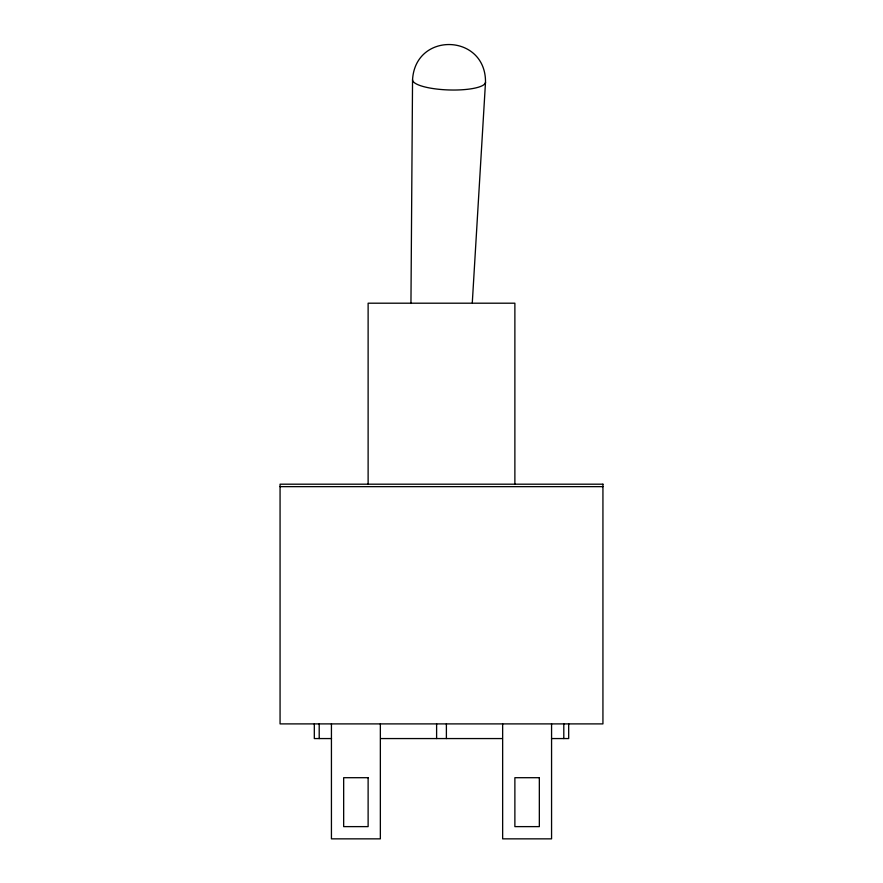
<?xml version="1.0" encoding="UTF-8"?>
<svg xmlns="http://www.w3.org/2000/svg" width="883" height="883" viewBox="0 0 883 883"><rect width="100%" height="100%" fill="white"/><g stroke="black" fill="none" stroke-linecap="round" stroke-linejoin="round"><path stroke-width="1.32" d="M410.948 303.465L412.549 79.768C415.374 31.291 485.86 33.576 485.507 82.141L472.295 302.714M280.066 486.643L602.934 486.643M331.511 738.563L314.315 738.563L314.315 723.894M380.639 738.563L502.361 738.563M551.511 738.563L568.685 738.563L568.685 723.894M563.796 723.894L563.796 738.563M551.566 723.894L551.566 838.85L502.648 838.85L502.648 723.894M514.877 484.193L514.877 303.2L368.123 303.2L368.123 484.193M446.39 723.894L446.39 738.563M436.61 723.894L436.61 738.563M380.352 723.894L380.352 838.85L331.434 838.85L331.434 723.894M319.204 723.894L319.204 738.563M485.507 82.141A36.501 8.996 1.9 0 1 448.884 89.956A36.501 8.996 1.9 0 1 412.549 79.768M602.934 484.193L280.066 484.193L280.066 723.894L602.934 723.894L602.934 484.193M368.123 777.702L343.664 777.702L343.664 826.62L368.123 826.62L368.123 777.702M539.336 777.702L514.877 777.702L514.877 826.62L539.336 826.62L539.336 777.702"/></g></svg>
